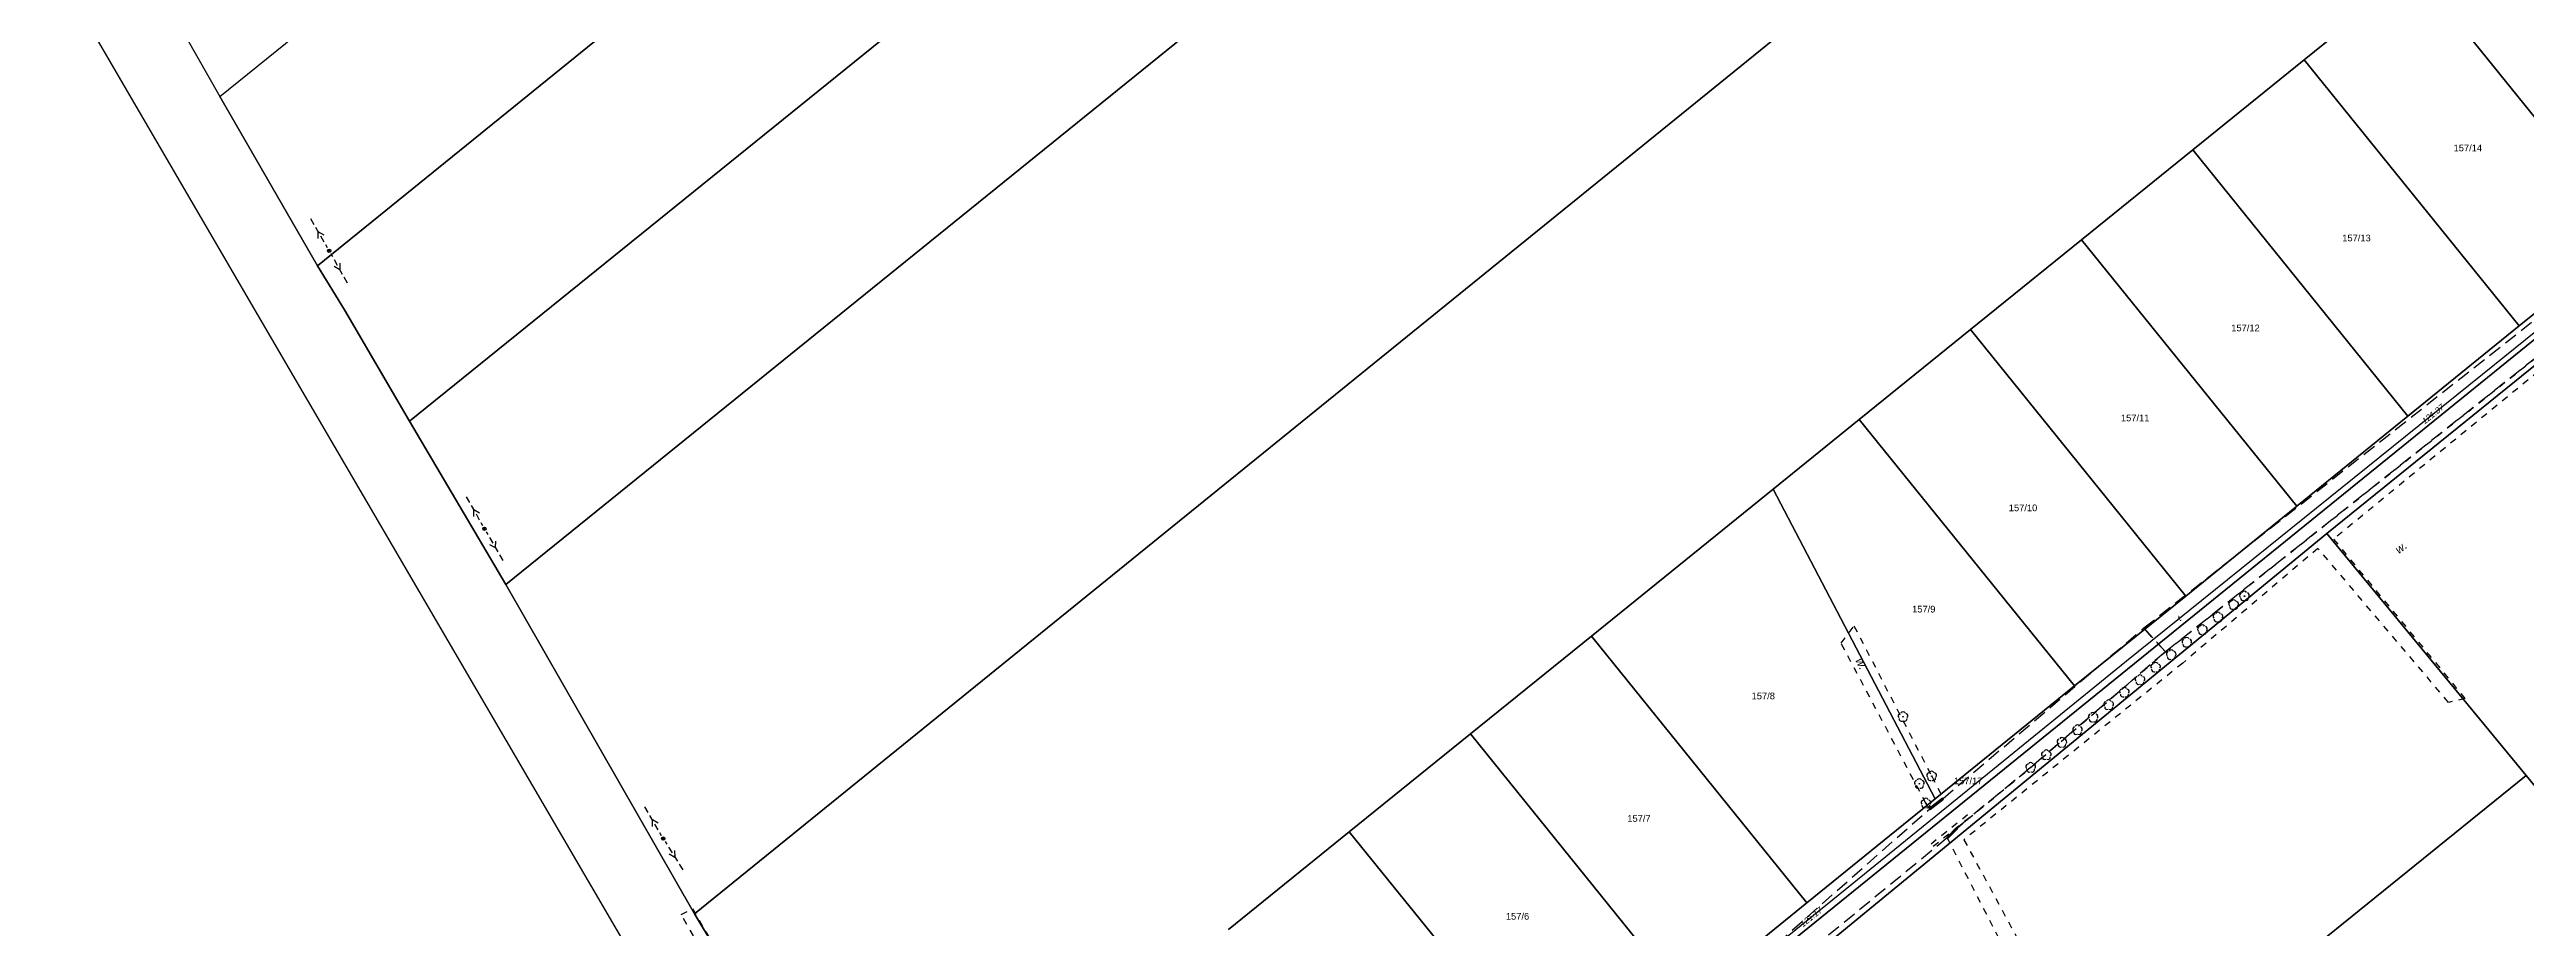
# Model space of a CAD drawing. Header units: metres. Extents: x 7542702 to 7555152, y 5804026 to 5815503.
# Drawn here: x 7543980.7 to 7544352, y 5808572.4 to 5808704.1 of the extents above; entities that cross this region are included whole.
import ezdxf

# ---------------------------------------------------------------- set-up
doc = ezdxf.new("R2010")
doc.units = ezdxf.units.M
for name, pattern in [('4001', [0]), ('4002', [2, 1, -1]), ('4003', [3, 2, -1])]:
    doc.linetypes.add(name, pattern=pattern)
for name, color, linetype in [('Drogi', 135, 'Continuous'), ('Dzialki', 165, 'Continuous'), ('Elementy_budynkow', 7, 'Continuous'), ('Projekty', 252, 'Continuous'), ('Roslinnosc', 104, 'Continuous'), ('Uz_Specjalne', 7, 'Continuous'), ('Uz_Telekomunikacja', 252, 'Continuous'), ('Wody', 184, 'Continuous')]:
    doc.layers.add(name, color=color, linetype=linetype)
doc.styles.get("Standard").update_dxf_attribs({"font": 'arial.ttf'})

# ---------------------------------------------------------------- blocks, each defined once
blk = doc.blocks.new('1386')
at = {"layer": 'Projekty', "color": 1, "linetype": 'Continuous'}
for p, q in [((0, 9), (0, 11)), ((0, 6), (0, 8)), ((-1, 4.8), (0, 6.5)), ((1, 4.8), (0, 6.5)), ((0, 3), (0, 5)), ((0, 1), (0, 2))]:
    blk.add_line(p, q, dxfattribs=at)
blk = doc.blocks.new('1383')
at = {"layer": 'Projekty', "color": 1, "linetype": 'Continuous'}
for p, q in [((-0.35, 0.35), (0.35, -0.35)), ((0.35, 0.35), (-0.35, -0.35))]:
    blk.add_line(p, q, dxfattribs=at)
blk.add_circle((0, 0), 0.5, dxfattribs=at)
blk = doc.blocks.new('1423')
at = {"layer": 'Roslinnosc', "color": 104, "linetype": 'Continuous'}
for centre, start, end in [((-0.71, 0.23), 102.5, 221.75), ((0, 0.75), 30.19, 149.77), ((0.71, 0.23), 318.3, 77.49), ((-0.44, -0.61), 174.33, 293.45), ((0.44, -0.61), 246.24, 5.74)]:
    blk.add_arc(centre, 0.75, start, end, dxfattribs=at)
blk = doc.blocks.new('1422')
at = {"layer": 'Roslinnosc', "color": 104, "linetype": 'Continuous'}
blk.add_circle((0, 0), 0.1, dxfattribs=at)
for centre, start, end in [((-0.71, 0.23), 102.5, 221.75), ((0, 0.75), 30.19, 149.77), ((0.71, 0.23), 318.3, 77.49), ((-0.44, -0.61), 174.33, 293.45), ((0.44, -0.61), 246.24, 5.74)]:
    blk.add_arc(centre, 0.75, start, end, dxfattribs=at)
blk = doc.blocks.new('1756')
at = {"layer": 'Uz_Telekomunikacja', "color": 220, "linetype": 'Continuous'}
for radius in [0.16, 0.08]:
    blk.add_circle((0, 0), radius, dxfattribs=at)

msp = doc.modelspace()

# ---------------------------------------------------------------- linework, layer by layer
at = {"layer": 'Drogi', "color": 8, "linetype": '4003'}
for p, q in [((7544294.62, 5808617.39, 122.03), (7544376.27, 5808681.75, 122.39)), ((7544379.25, 5808678.41, 122.38), (7544297.84, 5808613.8, 122.12)), ((7544264.51, 5808591.83, 121.95), (7544294.62, 5808617.39, 122.03)), ((7544264.51, 5808591.83, 121.95), (7544294.62, 5808617.39, 122.03)), ((7544294.62, 5808617.39, 122.03), (7544297.84, 5808613.8, 122.12)), ((7544297.84, 5808613.8, 122.12), (7544294.62, 5808617.39, 122.03)), ((7544294.62, 5808617.39, 122.03), (7544297.84, 5808613.8, 122.12)), ((7544297.84, 5808613.8, 122.12), (7544277.65, 5808596.47, 121.97)), ((7544297.84, 5808613.8, 122.12), (7544277.65, 5808596.47, 121.97)), ((7544277.65, 5808596.47, 121.97), (7544266.66, 5808587.44, 122.23)), ((7544277.65, 5808596.47, 121.97), (7544266.66, 5808587.44, 122.23)), ((7544232.9, 5808564.13, 122.1), (7544262.51, 5808590.29, 122.08)), ((7544232.9, 5808564.13, 122.1), (7544262.51, 5808590.29, 122.08)), ((7544262.51, 5808590.29, 122.08), (7544264.51, 5808591.83, 121.95)), ((7544262.51, 5808590.29, 122.08), (7544264.51, 5808591.83, 121.95)), ((7544265.15, 5808585.91, 122.08), (7544235.21, 5808561.42, 122.05)), ((7544265.15, 5808585.91, 122.08), (7544235.21, 5808561.42, 122.05)), ((7544266.66, 5808587.44, 122.23), (7544265.15, 5808585.91, 122.08)), ((7544266.66, 5808587.44, 122.23), (7544265.15, 5808585.91, 122.08))]:
    msp.add_line(p, q, dxfattribs=at)
at = {"layer": 'Dzialki'}
for p, q in [((7544020.83, 5808671.68), (7544408.88, 5808985.96)), ((7544408.88, 5808985.96), (7544020.83, 5808671.68)), ((7544432.67, 5808969.73), (7544034.6, 5808648.39)), ((7544034.6, 5808648.39), (7544432.67, 5808969.73)), ((7544006.2, 5808697.06), (7544289.16, 5808925.64)), ((7544049.07, 5808623.9), (7544415.78, 5808920.36)), ((7544415.78, 5808920.36), (7544049.07, 5808623.9)), ((7544077.37, 5808574.54), (7544335.77, 5808783.92)), ((7544335.77, 5808783.92), (7544077.37, 5808574.54)), ((7544468.97, 5808750.19), (7544322.04, 5808631.56)), ((7544322.04, 5808631.56), (7544468.97, 5808750.19)), ((7544468.97, 5808750.19), (7544322.04, 5808631.56)), ((7544015.04, 5808658.94), (7543976.14, 5808725.62)), ((7544015.04, 5808658.94), (7543976.14, 5808725.62)), ((7543991.53, 5808722.79), (7544006.2, 5808697.06)), ((7543991.53, 5808722.79), (7544006.2, 5808697.06)), ((7544335.34, 5808716.02), (7544318.65, 5808702.53)), ((7544318.65, 5808702.53), (7544335.34, 5808716.02)), ((7544335.34, 5808716.02), (7544367.55, 5808676.16)), ((7544367.55, 5808676.16), (7544335.34, 5808716.02)), ((7544137.21, 5808485.75), (7544402.81, 5808700.85)), ((7544402.81, 5808700.85), (7544137.21, 5808485.75)), ((7544137.21, 5808485.75), (7544402.81, 5808700.85)), ((7544402.81, 5808700.85), (7544137.21, 5808485.75)), ((7544318.65, 5808702.53), (7544301.97, 5808689.05)), ((7544301.97, 5808689.05), (7544318.65, 5808702.53)), ((7544318.65, 5808702.53), (7544350.87, 5808662.65)), ((7544350.87, 5808662.65), (7544318.65, 5808702.53)), ((7544006.2, 5808697.06), (7544020.83, 5808671.68)), ((7544006.2, 5808697.06), (7544020.83, 5808671.68)), ((7544020.83, 5808671.68), (7544006.2, 5808697.06)), ((7544301.97, 5808689.05), (7544285.29, 5808675.57)), ((7544285.29, 5808675.57), (7544301.97, 5808689.05)), ((7544301.97, 5808689.05), (7544334.21, 5808649.15)), ((7544334.21, 5808649.15), (7544301.97, 5808689.05)), ((7544285.29, 5808675.57), (7544268.62, 5808662.1)), ((7544268.62, 5808662.1), (7544285.29, 5808675.57)), ((7544285.29, 5808675.57), (7544317.54, 5808635.66)), ((7544317.54, 5808635.66), (7544285.29, 5808675.57)), ((7544350.87, 5808662.65), (7544367.55, 5808676.16)), ((7544350.87, 5808662.65), (7544367.55, 5808676.16)), ((7544367.55, 5808676.16), (7544350.87, 5808662.65)), ((7544020.83, 5808671.68), (7544024.9, 5808665.08)), ((7544024.9, 5808665.08), (7544020.83, 5808671.68)), ((7544020.83, 5808671.68), (7544024.9, 5808665.08)), ((7544024.9, 5808665.08), (7544034.6, 5808648.39)), ((7544034.6, 5808648.39), (7544024.9, 5808665.08)), ((7544024.9, 5808665.08), (7544034.6, 5808648.39)), ((7544334.21, 5808649.15), (7544350.87, 5808662.65)), ((7544334.21, 5808649.15), (7544350.87, 5808662.65)), ((7544350.87, 5808662.65), (7544334.21, 5808649.15)), ((7544070.13, 5808564.54), (7544015.04, 5808658.94)), ((7544070.13, 5808564.54), (7544015.04, 5808658.94)), ((7544268.62, 5808662.1), (7544251.96, 5808648.63)), ((7544251.96, 5808648.63), (7544268.62, 5808662.1)), ((7544268.62, 5808662.1), (7544300.89, 5808622.17)), ((7544300.89, 5808622.17), (7544268.62, 5808662.1)), ((7544034.6, 5808648.39), (7544049.07, 5808623.9)), ((7544049.07, 5808623.9), (7544034.6, 5808648.39)), ((7544034.6, 5808648.39), (7544049.07, 5808623.9)), ((7544251.96, 5808648.63), (7544239.06, 5808638.2)), ((7544239.06, 5808638.2), (7544251.96, 5808648.63)), ((7544251.96, 5808648.63), (7544284.24, 5808608.69)), ((7544284.24, 5808608.69), (7544251.96, 5808648.63)), ((7544317.54, 5808635.66), (7544334.21, 5808649.15)), ((7544317.54, 5808635.66), (7544334.21, 5808649.15)), ((7544334.21, 5808649.15), (7544317.54, 5808635.66)), ((7544239.06, 5808638.2), (7544211.81, 5808616.18)), ((7544211.81, 5808616.18), (7544239.06, 5808638.2)), ((7544239.06, 5808638.2), (7544263.35, 5808591.78)), ((7544263.35, 5808591.78), (7544239.06, 5808638.2)), ((7544300.89, 5808622.17), (7544317.54, 5808635.66)), ((7544300.89, 5808622.17), (7544317.54, 5808635.66)), ((7544317.54, 5808635.66), (7544300.89, 5808622.17)), ((7544133.86, 5808477.07), (7544322.04, 5808631.56)), ((7544322.04, 5808631.56), (7544133.86, 5808477.07)), ((7544133.86, 5808477.07), (7544322.04, 5808631.56)), ((7544322.04, 5808631.56), (7544133.86, 5808477.07)), ((7544322.04, 5808631.56), (7544351.91, 5808595.27)), ((7544351.91, 5808595.27), (7544322.04, 5808631.56)), ((7544322.04, 5808631.56), (7544351.91, 5808595.27)), ((7544049.07, 5808623.9), (7544077.37, 5808574.54)), ((7544077.37, 5808574.54), (7544049.07, 5808623.9)), ((7544049.07, 5808623.9), (7544077.37, 5808574.54)), ((7544284.24, 5808608.69), (7544300.89, 5808622.17)), ((7544284.24, 5808608.69), (7544300.89, 5808622.17)), ((7544300.89, 5808622.17), (7544284.24, 5808608.69)), ((7544211.81, 5808616.18), (7544193.66, 5808601.51)), ((7544193.66, 5808601.51), (7544211.81, 5808616.18)), ((7544211.81, 5808616.18), (7544244.12, 5808576.2)), ((7544244.12, 5808576.2), (7544211.81, 5808616.18)), ((7544263.35, 5808591.78), (7544284.24, 5808608.69)), ((7544263.35, 5808591.78), (7544284.24, 5808608.69)), ((7544284.24, 5808608.69), (7544263.35, 5808591.78)), ((7544193.66, 5808601.51), (7544175.51, 5808586.85)), ((7544175.51, 5808586.85), (7544193.66, 5808601.51)), ((7544193.66, 5808601.51), (7544225.98, 5808561.51)), ((7544225.98, 5808561.51), (7544193.66, 5808601.51)), ((7544282.67, 5808539.3), (7544351.91, 5808595.27)), ((7544351.91, 5808595.27), (7544282.67, 5808539.3)), ((7544351.91, 5808595.27), (7544282.67, 5808539.3)), ((7544351.91, 5808595.27), (7544362.84, 5808581.99)), ((7544362.84, 5808581.99), (7544351.91, 5808595.27)), ((7544244.12, 5808576.2), (7544263.35, 5808591.78)), ((7544244.12, 5808576.2), (7544263.35, 5808591.78)), ((7544263.35, 5808591.78), (7544244.12, 5808576.2)), ((7544175.51, 5808586.85), (7544157.38, 5808572.19)), ((7544157.38, 5808572.19), (7544175.51, 5808586.85)), ((7544175.51, 5808586.85), (7544207.86, 5808546.83)), ((7544207.86, 5808546.83), (7544175.51, 5808586.85)), ((7544077.37, 5808574.54), (7544104.45, 5808529.42)), ((7544104.45, 5808529.42), (7544077.37, 5808574.54)), ((7544077.37, 5808574.54), (7544104.45, 5808529.42)), ((7544225.98, 5808561.51), (7544244.12, 5808576.2)), ((7544225.98, 5808561.51), (7544244.12, 5808576.2)), ((7544244.12, 5808576.2), (7544225.98, 5808561.51))]:
    msp.add_line(p, q, dxfattribs=at)
at = {"layer": 'Elementy_budynkow', "color": 7, "linetype": '4001'}
for p, q in [((7544262.43, 5808590.39, 122.08), (7544264.43, 5808591.93, 121.95)), ((7544262.59, 5808590.19, 122.08), (7544264.59, 5808591.73, 121.95)), ((7544265.06, 5808586, 122.08), (7544266.57, 5808587.53, 122.23)), ((7544265.24, 5808585.82, 122.08), (7544266.75, 5808587.35, 122.23))]:
    msp.add_line(p, q, dxfattribs=at)
at = {"layer": 'Uz_Specjalne', "color": 7, "linetype": '4002'}
for p, q in [((7544262.72, 5808585.05, 119.7), (7544268.83, 5808589.93, 119.61)), ((7544263.04, 5808584.67, 119.7), (7544269.15, 5808589.54, 119.61))]:
    msp.add_line(p, q, dxfattribs=at)
at = {"layer": 'Uz_Telekomunikacja', "linetype": '4001'}
for p, q in [((7544347.17, 5808656.87, 121.38), (7544402.63, 5808701.74, 121.65)), ((7544292, 5808612.46, 121.25), (7544347.17, 5808656.87, 121.38)), ((7544252.76, 5808580.56, 121.14), (7544292, 5808612.46, 121.25)), ((7544214.18, 5808549.34, 121.33), (7544252.76, 5808580.56, 121.14))]:
    msp.add_line(p, q, dxfattribs=at)
at = {"layer": 'Wody', "color": 184, "linetype": '4002'}
for points in [[(7544340.3, 5808606.23, 121.89), (7544320.72, 5808629.32, 121.87), (7544300.44, 5808612.12, 121.81), (7544267.65, 5808585.65, 121.71), (7544278.57, 5808565.48, 121.9), (7544276.56, 5808563.78, 121.94), (7544265.15, 5808585.91, 122.08), (7544266.66, 5808587.44, 122.23), (7544277.65, 5808596.47, 121.97), (7544297.84, 5808613.8, 122.12), (7544379.25, 5808678.41, 122.38), (7544399.81, 5808694.81, 122.52), (7544400.77, 5808693.58, 122.36), (7544380.08, 5808677.36, 122.12), (7544323.05, 5808630.7, 121.94), (7544342.76, 5808606.82, 122), (7544340.3, 5808606.23, 121.89)], [(7544264.51, 5808591.83, 121.95), (7544262.51, 5808590.29, 122.08), (7544261.95, 5808591.11, 122.11), (7544249.24, 5808615.1, 121.8), (7544251.16, 5808617.71, 121.81), (7544262.81, 5808595.18, 122.21), (7544264.51, 5808591.83, 121.95)], [(7544127.74, 5808484.23, 121.7), (7544105.09, 5808522.67, 121.6), (7544075.35, 5808574.45, 0), (7544077.06, 5808575.31, 0), (7544106.91, 5808523.79, 121.6), (7544129.27, 5808485.03, 121.7), (7544127.74, 5808484.23, 121.7)], [(7544127.74, 5808484.23, 121.7), (7544105.09, 5808522.67, 121.6), (7544075.35, 5808574.45, 0), (7544077.06, 5808575.31, 0), (7544106.91, 5808523.79, 121.6), (7544129.27, 5808485.03, 121.7), (7544127.74, 5808484.23, 121.7)]]:
    msp.add_polyline3d(points, dxfattribs=at)

# ---------------------------------------------------------------- block references
at = {"layer": 'Projekty'}
for name, p, xscale, yscale, zscale, rotation in [('1386', (7544022.58, 5808673.93), 0.5, 0.5, 0.5, 30.16500799999999), ('1386', (7544022.58, 5808673.93), 0.5, 0.5, 0.5, 30.16500799999999), ('1383', (7544022.58, 5808673.93), 0.5, 0.5, 0.5, 210.165008), ('1383', (7544022.58, 5808673.93), 0.5, 0.5, 0.5, 209.1851609999998), ('1383', (7544022.58, 5808673.93), 0.5, 0.5, 0.5, 210.165008), ('1383', (7544022.58, 5808673.93), 0.5, 0.5, 0.5, 209.1851609999998), ('1386', (7544022.58, 5808673.93), 0.5, 0.5, 0.5, 209.1851609999998), ('1386', (7544022.58, 5808673.93), 0.5, 0.5, 0.5, 209.1851609999998), ('1386', (7544045.86, 5808632.25), 0.5, 0.5, 0.5, 29.185161), ('1386', (7544045.86, 5808632.25), 0.5, 0.5, 0.5, 29.185161), ('1383', (7544045.86, 5808632.25), 0.5, 0.5, 0.5, 209.1851609999998), ('1383', (7544045.86, 5808632.25), 0.5, 0.5, 0.5, 209.9980139999998), ('1383', (7544045.86, 5808632.25), 0.5, 0.5, 0.5, 209.1851609999998), ('1383', (7544045.86, 5808632.25), 0.5, 0.5, 0.5, 209.9980139999998), ('1386', (7544045.86, 5808632.25), 0.5, 0.5, 0.5, 209.9980139999998), ('1386', (7544045.86, 5808632.25), 0.5, 0.5, 0.5, 209.9980139999998), ('1386', (7544072.67, 5808585.81), 0.4999999999999998, 0.4999999999999998, 0.4999999999999998, 29.99801400000002), ('1386', (7544072.67, 5808585.81), 0.4999999999999998, 0.4999999999999998, 0.4999999999999998, 29.99801400000002), ('1383', (7544072.67, 5808585.81), 0.5, 0.5, 0.5, 209.9980139999998), ('1383', (7544072.67, 5808585.81), 0.5, 0.5, 0.5, 212.190139), ('1383', (7544072.67, 5808585.81), 0.5, 0.5, 0.5, 209.9980139999998), ('1383', (7544072.67, 5808585.81), 0.5, 0.5, 0.5, 212.190139), ('1386', (7544072.67, 5808585.81), 0.5, 0.5, 0.5, 212.190139), ('1386', (7544072.67, 5808585.81), 0.5, 0.5, 0.5, 212.190139)]:
    msp.add_blockref(name, p, dxfattribs=dict(at, xscale=xscale, yscale=yscale, zscale=zscale, rotation=rotation))
at = {"layer": 'Roslinnosc', "color": 104, "xscale": 0.5, "yscale": 0.5, "zscale": 0.5}
for name, p in [('1422', (7544309.7, 5808622.16, 121.59)), ('1423', (7544305.74, 5808618.99)), ('1423', (7544308.08, 5808620.86)), ('1423', (7544301.06, 5808615.23)), ('1423', (7544303.4, 5808617.11)), ('1423', (7544296.38, 5808611.48)), ('1423', (7544298.72, 5808613.36)), ('1423', (7544291.7, 5808607.73)), ('1423', (7544294.04, 5808609.6)), ('1422', (7544258.52, 5808604.09, 122.01)), ('1423', (7544287.01, 5808603.98)), ('1423', (7544289.35, 5808605.85)), ('1423', (7544282.33, 5808600.22)), ('1423', (7544284.67, 5808602.1)), ('1422', (7544262.81, 5808595.18, 122.21)), ('1422', (7544277.65, 5808596.47)), ('1423', (7544279.99, 5808598.35)), ('1422', (7544260.97, 5808594.04, 122.46)), ('1422', (7544261.95, 5808591.11, 122.11))]:
    msp.add_blockref(name, p, dxfattribs=at)
at = {"layer": 'Uz_Telekomunikacja', "xscale": 0.5, "yscale": 0.5, "zscale": 0.5}
for p in [(7544337.71, 5808649.26), (7544244.38, 5808573.78)]:
    msp.add_blockref('1756', p, dxfattribs=at)

# ---------------------------------------------------------------- texts
at = {"layer": 'Dzialki'}
for s, p in [('157/14', (7544341.05, 5808688.83)), ('157/13', (7544324.36, 5808675.34)), ('157/12', (7544307.72, 5808661.86)), ('157/11', (7544291.18, 5808648.37)), ('157/10', (7544274.37, 5808634.89)), ('157/9', (7544259.88, 5808619.71)), ('157/8', (7544235.82, 5808606.7)), ('157/17', (7544266.15, 5808593.97)), ('157/17', (7544266.15, 5808593.97)), ('157/7', (7544217.18, 5808588.34)), ('157/6', (7544198.98, 5808573.67))]:
    msp.add_text(s, height=1, dxfattribs=at).set_placement(p)
at = {"layer": 'Uz_Telekomunikacja', "oblique": 15}
for s, rotation, p in [('121.37', 38.8329, (7544336.67, 5808647.84)), ('t', 38.8329, (7544299.99, 5808618.32)), ('121.17', 38.9807, (7544243.46, 5808572.45))]:
    msp.add_text(s, height=0.9, rotation=rotation, dxfattribs=at).set_placement(p)
at = {"layer": 'Wody', "color": 184, "oblique": 15}
for rotation, p in [(38.9125, (7544332.78, 5808628.35)), (297.343, (7544251.27, 5808612.61))]:
    msp.add_text('w.', height=1.25, rotation=rotation, dxfattribs=at).set_placement(p)

doc.saveas('drawing.dxf')
